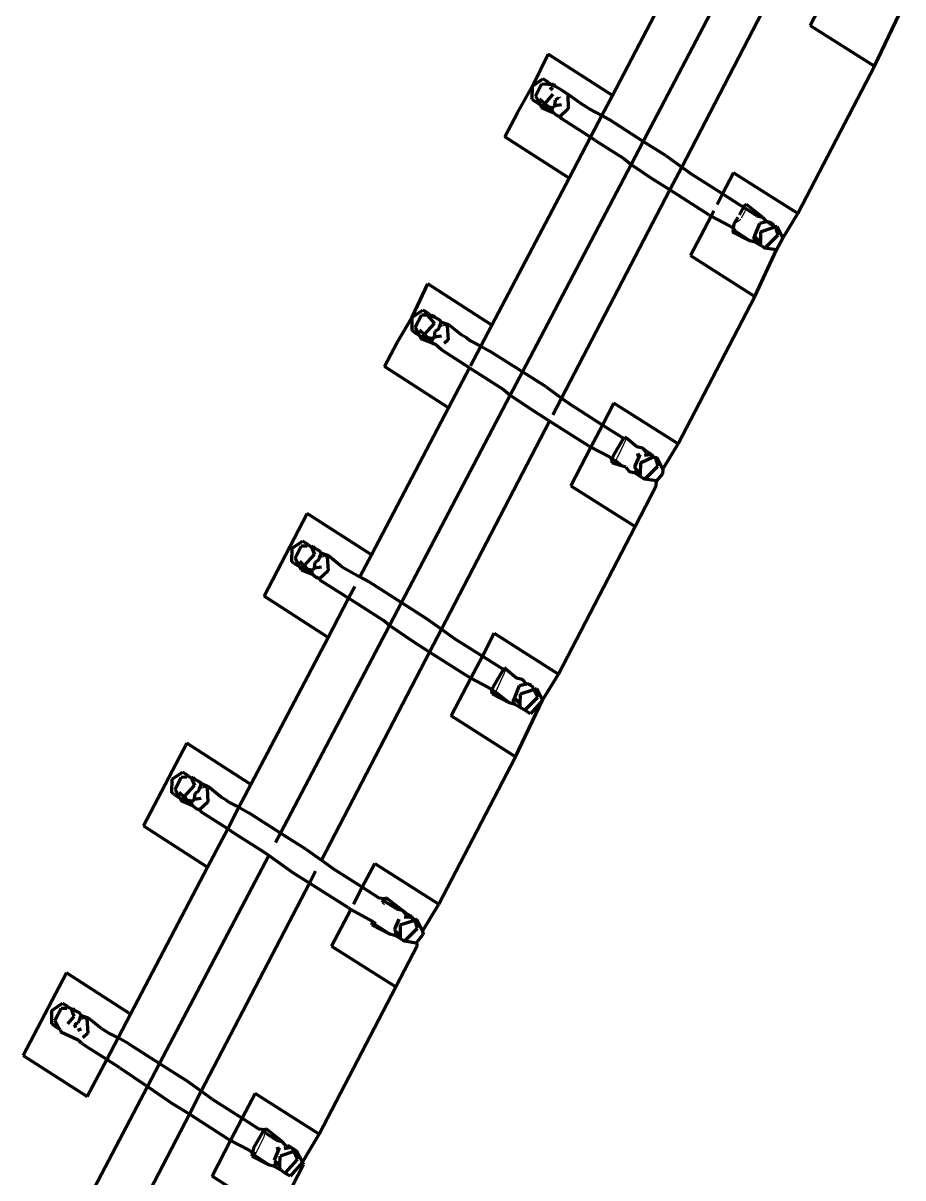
# Model space of a CAD drawing. Header units: millimetres. Extents: x 4307 to 31003, y 2809 to 20009.
# Drawn here: x 14019.49 to 14036.96, y 9675.46 to 9698.39 of the extents above; entities that cross this region are included whole.
import ezdxf

# ---------------------------------------------------------------- set-up
doc = ezdxf.new("R2010")
doc.units = ezdxf.units.MM
doc.layers.add('ProfileEdges', color=7, linetype='Continuous')

msp = doc.modelspace()

# ---------------------------------------------------------------- linework, layer by layer
for p, q in [((14030.168, 9696.922), (14030.124, 9696.905)), ((14030.019, 9696.64), (14030.023, 9696.711)), ((14030.015, 9696.615), (14030.019, 9696.64)), ((14033.757, 9694.525), (14033.817, 9694.63)), ((14033.835, 9694.707), (14033.817, 9694.63)), ((14033.606, 9694.403), (14033.739, 9694.494)), ((14027.893, 9692.396), (14027.763, 9692.359)), ((14027.921, 9692.412), (14027.893, 9692.396)), ((14027.635, 9692.051), (14027.639, 9692.122)), ((14027.631, 9692.026), (14027.635, 9692.051)), ((14031.47, 9690.149), (14031.292, 9689.772)), ((14031.187, 9689.657), (14031.263, 9689.691)), ((14031.263, 9689.691), (14031.292, 9689.772)), ((14025.509, 9687.807), (14025.378, 9687.77)), ((14025.537, 9687.823), (14025.509, 9687.807)), ((14025.251, 9687.462), (14025.254, 9687.533)), ((14025.247, 9687.436), (14025.251, 9687.462)), ((14028.908, 9685.183), (14029.086, 9685.56)), ((14028.803, 9685.068), (14028.878, 9685.102)), ((14028.878, 9685.102), (14028.908, 9685.183)), ((14023.125, 9683.218), (14022.994, 9683.181)), ((14023.152, 9683.234), (14023.125, 9683.218)), ((14022.866, 9682.873), (14022.87, 9682.944)), ((14022.862, 9682.847), (14022.866, 9682.873)), ((14026.621, 9680.925), (14026.67, 9680.888)), ((14026.458, 9680.503), (14026.419, 9680.479)), ((14026.458, 9680.503), (14026.477, 9680.538)), ((14020.741, 9678.629), (14020.61, 9678.592)), ((14020.768, 9678.644), (14020.741, 9678.629)), ((14020.512, 9678.473), (14020.516, 9678.5)), ((14024.11, 9675.924), (14024.28, 9676.273)), ((14024.298, 9676.35), (14024.259, 9676.375)), ((14024.28, 9676.273), (14024.298, 9676.35)), ((14024.034, 9675.889), (14024.074, 9675.914)), ((14024.074, 9675.914), (14024.11, 9675.924))]:
    msp.add_line(p, q)
at = {"layer": 'ProfileEdges', "lineweight": 211}
for p, q in [((14033.965, 9700.161), (14031.805, 9696.041)), ((14032.722, 9699.874), (14031.191, 9696.954)), ((14032.568, 9695.532), (14034.715, 9699.665)), ((14035.536, 9699.146), (14035.119, 9698.344)), ((14036.393, 9697.533), (14036.959, 9698.711)), ((14035.119, 9698.344), (14036.393, 9697.533)), ((14029.604, 9697.14), (14029.919, 9697.77)), ((14031.191, 9696.954), (14029.919, 9697.77)), ((14036.393, 9697.533), (14034.873, 9694.606)), ((14029.31, 9696.608), (14029.604, 9697.14)), ((14029.598, 9696.871), (14029.604, 9697.14)), ((14029.604, 9697.14), (14029.812, 9697.28)), ((14029.663, 9696.942), (14029.786, 9697.178)), ((14029.911, 9697.168), (14029.786, 9697.178)), ((14029.855, 9697.256), (14029.812, 9697.28)), ((14029.926, 9697.209), (14029.855, 9697.256)), ((14029.926, 9697.209), (14029.911, 9697.168)), ((14029.989, 9697.162), (14029.911, 9697.168)), ((14029.926, 9697.209), (14029.989, 9697.162)), ((14030.027, 9697.182), (14029.989, 9697.162)), ((14030.055, 9697.128), (14029.989, 9697.162)), ((14030.055, 9697.128), (14030.027, 9697.182)), ((14029.663, 9696.942), (14029.763, 9696.765)), ((14030.011, 9696.977), (14029.849, 9696.794)), ((14029.953, 9697.12), (14030.001, 9697.066)), ((14030.124, 9696.905), (14030.053, 9696.857)), ((14030.176, 9697.066), (14030.055, 9697.128)), ((14030.176, 9697.066), (14030.306, 9696.978)), ((14030.306, 9696.978), (14030.317, 9696.687)), ((14030.584, 9696.779), (14030.306, 9696.978)), ((14030.982, 9696.556), (14031.191, 9696.954)), ((14029.598, 9696.871), (14029.763, 9696.765)), ((14029.748, 9696.886), (14029.849, 9696.794)), ((14029.802, 9696.74), (14029.763, 9696.765)), ((14029.763, 9696.765), (14029.786, 9696.711)), ((14029.786, 9696.711), (14029.921, 9696.729)), ((14029.786, 9696.711), (14030.015, 9696.615)), ((14029.849, 9696.794), (14029.802, 9696.74)), ((14029.849, 9696.794), (14029.921, 9696.729)), ((14029.921, 9696.729), (14030.023, 9696.711)), ((14029.921, 9696.729), (14030.015, 9696.615)), ((14030.041, 9696.746), (14030.023, 9696.711)), ((14030.053, 9696.857), (14030.041, 9696.746)), ((14030.184, 9696.765), (14030.041, 9696.746)), ((14030.317, 9696.687), (14030.147, 9696.531)), ((14030.65, 9696.742), (14030.584, 9696.779)), ((14030.733, 9696.685), (14030.65, 9696.742)), ((14030.733, 9696.685), (14030.982, 9696.556)), ((14029.31, 9696.608), (14029.059, 9696.129)), ((14030.015, 9696.615), (14030.084, 9696.56)), ((14030.084, 9696.56), (14030.147, 9696.531)), ((14030.188, 9696.488), (14030.147, 9696.531)), ((14030.757, 9696.126), (14030.188, 9696.488)), ((14030.982, 9696.556), (14030.757, 9696.126)), ((14030.982, 9696.556), (14031.13, 9696.473)), ((14031.805, 9696.041), (14031.13, 9696.473)), ((14030.331, 9695.313), (14029.059, 9696.129)), ((14030.331, 9695.313), (14030.757, 9696.126)), ((14030.846, 9696.066), (14030.757, 9696.126)), ((14030.846, 9696.066), (14031.416, 9695.702)), ((14031.805, 9696.041), (14031.565, 9695.583)), ((14032.259, 9695.752), (14031.805, 9696.041)), ((14031.565, 9695.583), (14029.405, 9691.463)), ((14031.416, 9695.702), (14031.565, 9695.583)), ((14031.565, 9695.583), (14032.013, 9695.279)), ((14032.259, 9695.752), (14032.568, 9695.532)), ((14032.331, 9695.076), (14032.568, 9695.532)), ((14032.568, 9695.532), (14032.784, 9695.375)), ((14030.331, 9695.313), (14028.8, 9692.393)), ((14032.835, 9695.342), (14032.784, 9695.375)), ((14033.38, 9694.997), (14032.835, 9695.342)), ((14033.598, 9695.417), (14033.38, 9694.997)), ((14034.873, 9694.606), (14033.598, 9695.417)), ((14030.183, 9690.943), (14032.331, 9695.076)), ((14032.331, 9695.076), (14032.013, 9695.279)), ((14033.104, 9694.584), (14032.331, 9695.076)), ((14033.273, 9694.79), (14033.38, 9694.997)), ((14033.717, 9694.782), (14033.38, 9694.997)), ((14033.206, 9694.662), (14033.151, 9694.557)), ((14033.796, 9694.732), (14033.71, 9694.583)), ((14033.796, 9694.732), (14033.717, 9694.782)), ((14033.815, 9694.765), (14033.796, 9694.732)), ((14033.835, 9694.707), (14033.796, 9694.732)), ((14033.854, 9694.787), (14033.815, 9694.765)), ((14034.059, 9694.565), (14033.835, 9694.707)), ((14034.172, 9694.537), (14033.854, 9694.787)), ((14033.151, 9694.557), (14032.744, 9693.772)), ((14033.104, 9694.584), (14033.151, 9694.557)), ((14033.151, 9694.557), (14033.503, 9694.372)), ((14033.606, 9694.403), (14033.588, 9694.318)), ((14033.68, 9694.531), (14033.606, 9694.403)), ((14034.018, 9694.164), (14034.119, 9694.412)), ((14034.059, 9694.565), (14034.172, 9694.537)), ((14034.254, 9694.446), (14034.119, 9694.412)), ((14034.172, 9694.537), (14034.254, 9694.446)), ((14034.292, 9694.443), (14034.254, 9694.446)), ((14034.292, 9694.443), (14034.362, 9694.414)), ((14034.332, 9694.405), (14034.292, 9694.443)), ((14034.292, 9694.443), (14034.305, 9694.413)), ((14034.305, 9694.413), (14034.332, 9694.405)), ((14034.389, 9694.359), (14034.332, 9694.405)), ((14034.362, 9694.414), (14034.389, 9694.359)), ((14034.575, 9694.122), (14034.873, 9694.606)), ((14033.588, 9694.318), (14033.503, 9694.372)), ((14033.572, 9694.246), (14033.611, 9694.271)), ((14033.919, 9694.066), (14033.572, 9694.246)), ((14033.611, 9694.271), (14033.588, 9694.318)), ((14033.647, 9694.28), (14033.611, 9694.271)), ((14033.919, 9694.066), (14033.611, 9694.271)), ((14033.988, 9694.106), (14034.018, 9694.164)), ((14034.046, 9694.117), (14034.018, 9694.164)), ((14034.133, 9694.247), (14034.13, 9694.031)), ((14034.133, 9694.247), (14034.402, 9694.334)), ((14034.479, 9694.18), (14034.22, 9693.922)), ((14034.402, 9694.334), (14034.389, 9694.359)), ((14034.389, 9694.359), (14034.433, 9694.33)), ((14034.461, 9694.353), (14034.402, 9694.334)), ((14034.433, 9694.33), (14034.402, 9694.334)), ((14034.433, 9694.33), (14034.461, 9694.353)), ((14034.433, 9694.33), (14034.479, 9694.18)), ((14034.575, 9694.122), (14034.461, 9694.353)), ((14034.027, 9694.039), (14033.919, 9694.066)), ((14033.988, 9694.106), (14034.027, 9694.039)), ((14034.129, 9693.977), (14034.027, 9694.039)), ((14034.13, 9694.031), (14034.046, 9694.117)), ((14034.13, 9694.031), (14034.129, 9693.977)), ((14034.157, 9693.964), (14034.129, 9693.977)), ((14034.157, 9693.964), (14034.22, 9693.922)), ((14034.452, 9693.887), (14034.22, 9693.922)), ((14034.575, 9694.122), (14034.452, 9693.887)), ((14032.744, 9693.772), (14034.018, 9692.962)), ((14034.018, 9692.962), (14034.452, 9693.887)), ((14027.22, 9692.551), (14027.528, 9693.209)), ((14028.8, 9692.393), (14027.528, 9693.209)), ((14034.018, 9692.962), (14032.498, 9690.035)), ((14026.918, 9692.047), (14027.22, 9692.551)), ((14027.214, 9692.282), (14027.22, 9692.551)), ((14027.22, 9692.551), (14027.427, 9692.69)), ((14027.402, 9692.589), (14027.279, 9692.353)), ((14027.516, 9692.59), (14027.402, 9692.589)), ((14027.47, 9692.667), (14027.427, 9692.69)), ((14027.542, 9692.62), (14027.47, 9692.667)), ((14027.47, 9692.667), (14027.516, 9692.59)), ((14027.516, 9692.59), (14027.661, 9692.427)), ((14027.605, 9692.573), (14027.516, 9692.59)), ((14027.542, 9692.62), (14027.605, 9692.573)), ((14027.643, 9692.592), (14027.605, 9692.573)), ((14027.663, 9692.553), (14027.605, 9692.573)), ((14027.663, 9692.553), (14027.643, 9692.592)), ((14027.663, 9692.553), (14027.763, 9692.498)), ((14027.363, 9692.186), (14027.279, 9692.353)), ((14027.465, 9692.205), (14027.661, 9692.427)), ((14027.763, 9692.359), (14027.734, 9692.305)), ((14027.8, 9692.451), (14027.763, 9692.498)), ((14027.763, 9692.359), (14027.8, 9692.451)), ((14027.893, 9692.396), (14027.8, 9692.451)), ((14027.8, 9692.451), (14027.921, 9692.412)), ((14027.914, 9692.38), (14027.893, 9692.396)), ((14027.921, 9692.412), (14027.914, 9692.38)), ((14027.914, 9692.38), (14027.932, 9692.098)), ((14027.944, 9692.398), (14027.921, 9692.412)), ((14028.2, 9692.19), (14027.944, 9692.398)), ((14028.581, 9691.976), (14028.8, 9692.393)), ((14027.254, 9692.252), (14027.214, 9692.282)), ((14027.254, 9692.252), (14027.363, 9692.186)), ((14027.397, 9692.12), (14027.363, 9692.186)), ((14027.363, 9692.186), (14027.417, 9692.151)), ((14027.364, 9692.297), (14027.465, 9692.205)), ((14027.538, 9692.139), (14027.397, 9692.12)), ((14027.397, 9692.12), (14027.635, 9692.051)), ((14027.631, 9692.026), (14027.397, 9692.12)), ((14027.417, 9692.151), (14027.465, 9692.205)), ((14027.465, 9692.205), (14027.538, 9692.139)), ((14027.538, 9692.139), (14027.631, 9692.026)), ((14027.639, 9692.122), (14027.538, 9692.139)), ((14027.639, 9692.122), (14027.656, 9692.156)), ((14027.669, 9692.267), (14027.656, 9692.156)), ((14027.656, 9692.156), (14027.8, 9692.176)), ((14027.734, 9692.305), (14027.669, 9692.267)), ((14027.932, 9692.098), (14027.853, 9692.025)), ((14028.293, 9692.138), (14028.2, 9692.19)), ((14028.349, 9692.096), (14028.293, 9692.138)), ((14028.349, 9692.096), (14028.581, 9691.976)), ((14026.918, 9692.047), (14026.668, 9691.568)), ((14027.631, 9692.026), (14027.674, 9692.016)), ((14027.635, 9692.051), (14027.644, 9692.001)), ((14027.801, 9691.9), (14027.674, 9692.016)), ((14028.355, 9691.545), (14027.801, 9691.9)), ((14028.581, 9691.976), (14028.376, 9691.585)), ((14028.581, 9691.976), (14028.746, 9691.884)), ((14029.405, 9691.463), (14028.746, 9691.884)), ((14027.939, 9690.752), (14026.668, 9691.568)), ((14028.355, 9691.545), (14027.939, 9690.752)), ((14028.355, 9691.545), (14029.032, 9691.113)), ((14029.405, 9691.463), (14029.164, 9691.004)), ((14029.875, 9691.163), (14029.405, 9691.463)), ((14029.164, 9691.004), (14027.004, 9686.884)), ((14029.032, 9691.113), (14029.164, 9691.004)), ((14029.164, 9691.004), (14029.628, 9690.69)), ((14029.875, 9691.163), (14030.183, 9690.943)), ((14030.01, 9690.608), (14030.183, 9690.943)), ((14030.183, 9690.943), (14030.4, 9690.786)), ((14027.939, 9690.752), (14026.408, 9687.832)), ((14030.451, 9690.753), (14030.4, 9690.786)), ((14030.995, 9690.407), (14030.451, 9690.753)), ((14031.223, 9690.845), (14030.995, 9690.407)), ((14032.498, 9690.035), (14031.223, 9690.845)), ((14027.799, 9686.354), (14029.946, 9690.487)), ((14029.946, 9690.487), (14029.628, 9690.69)), ((14030.72, 9689.994), (14029.946, 9690.487)), ((14030.995, 9690.407), (14030.767, 9689.968)), ((14031.333, 9690.193), (14030.995, 9690.407)), ((14031.222, 9689.814), (14031.412, 9690.143)), ((14031.412, 9690.143), (14031.333, 9690.193)), ((14031.412, 9690.143), (14031.431, 9690.175)), ((14031.47, 9690.149), (14031.412, 9690.143)), ((14031.431, 9690.175), (14031.47, 9690.149)), ((14031.675, 9689.976), (14031.47, 9690.149)), ((14032.191, 9689.533), (14032.498, 9690.035)), ((14030.767, 9689.968), (14030.369, 9689.201)), ((14030.72, 9689.994), (14030.767, 9689.968)), ((14030.767, 9689.968), (14031.119, 9689.783)), ((14031.182, 9689.736), (14031.222, 9689.814)), ((14031.735, 9689.822), (14031.634, 9689.575)), ((14031.735, 9689.822), (14031.673, 9689.801)), ((14031.788, 9689.948), (14031.675, 9689.976)), ((14031.902, 9689.864), (14031.788, 9689.948)), ((14031.788, 9689.948), (14031.869, 9689.857)), ((14031.948, 9689.816), (14031.826, 9689.803)), ((14031.902, 9689.864), (14031.869, 9689.857)), ((14031.902, 9689.864), (14031.977, 9689.825)), ((14031.977, 9689.825), (14031.948, 9689.816)), ((14032.002, 9689.776), (14031.948, 9689.816)), ((14031.977, 9689.825), (14032.002, 9689.776)), ((14031.182, 9689.736), (14031.119, 9689.783)), ((14031.187, 9689.657), (14031.182, 9689.736)), ((14031.263, 9689.691), (14031.182, 9689.736)), ((14031.371, 9689.597), (14031.187, 9689.657)), ((14031.371, 9689.597), (14031.263, 9689.691)), ((14031.462, 9689.568), (14031.371, 9689.597)), ((14031.462, 9689.568), (14031.534, 9689.477)), ((14031.662, 9689.528), (14031.634, 9689.575)), ((14031.749, 9689.658), (14031.745, 9689.441)), ((14031.749, 9689.658), (14032.002, 9689.776)), ((14031.836, 9689.333), (14032.095, 9689.591)), ((14032.049, 9689.741), (14032.002, 9689.776)), ((14032.002, 9689.776), (14032.077, 9689.764)), ((14032.049, 9689.741), (14032.095, 9689.591)), ((14032.191, 9689.533), (14032.077, 9689.764)), ((14031.642, 9689.45), (14031.534, 9689.477)), ((14031.662, 9689.528), (14031.642, 9689.45)), ((14031.744, 9689.387), (14031.642, 9689.45)), ((14031.745, 9689.441), (14031.662, 9689.528)), ((14031.745, 9689.441), (14031.744, 9689.387)), ((14031.773, 9689.375), (14031.744, 9689.387)), ((14031.773, 9689.375), (14031.836, 9689.333)), ((14031.799, 9689.35), (14031.836, 9689.333)), ((14032.188, 9689.439), (14032.068, 9689.298)), ((14032.191, 9689.533), (14032.188, 9689.439)), ((14030.369, 9689.201), (14031.643, 9688.39)), ((14031.643, 9688.39), (14032.063, 9689.197)), ((14032.068, 9689.298), (14031.836, 9689.333)), ((14032.063, 9689.197), (14032.068, 9689.298)), ((14025.136, 9688.648), (14024.276, 9687.007)), ((14026.408, 9687.832), (14025.136, 9688.648)), ((14031.643, 9688.39), (14030.123, 9685.463)), ((14024.83, 9687.693), (14024.835, 9687.962)), ((14024.835, 9687.962), (14025.043, 9688.101)), ((14024.894, 9687.763), (14025.017, 9687.999)), ((14025.132, 9688.001), (14025.017, 9687.999)), ((14025.086, 9688.078), (14025.043, 9688.101)), ((14025.158, 9688.03), (14025.086, 9688.078)), ((14025.158, 9688.03), (14025.132, 9688.001)), ((14025.158, 9688.03), (14025.221, 9687.983)), ((14025.221, 9687.983), (14025.259, 9688.003)), ((14025.279, 9687.964), (14025.221, 9687.983)), ((14025.221, 9687.983), (14025.277, 9687.837)), ((14025.279, 9687.964), (14025.259, 9688.003)), ((14025.279, 9687.964), (14025.379, 9687.909)), ((14024.894, 9687.763), (14024.979, 9687.597)), ((14025.076, 9687.61), (14025.277, 9687.837)), ((14025.378, 9687.77), (14025.35, 9687.716)), ((14025.378, 9687.77), (14025.416, 9687.861)), ((14025.416, 9687.861), (14025.379, 9687.909)), ((14025.416, 9687.861), (14025.537, 9687.823)), ((14025.416, 9687.861), (14025.509, 9687.807)), ((14025.509, 9687.807), (14025.529, 9687.791)), ((14025.537, 9687.823), (14025.529, 9687.791)), ((14025.529, 9687.791), (14025.548, 9687.509)), ((14025.559, 9687.808), (14025.537, 9687.823)), ((14025.815, 9687.601), (14025.559, 9687.808)), ((14026.18, 9687.396), (14026.408, 9687.832)), ((14024.869, 9687.663), (14024.83, 9687.693)), ((14024.869, 9687.663), (14024.979, 9687.597)), ((14024.979, 9687.707), (14025.076, 9687.61)), ((14024.979, 9687.597), (14025.012, 9687.53)), ((14024.979, 9687.597), (14025.033, 9687.562)), ((14025.012, 9687.53), (14025.137, 9687.548)), ((14025.012, 9687.53), (14025.247, 9687.436)), ((14025.033, 9687.562), (14025.076, 9687.61)), ((14025.076, 9687.61), (14025.137, 9687.548)), ((14025.137, 9687.548), (14025.247, 9687.436)), ((14025.137, 9687.548), (14025.254, 9687.533)), ((14025.272, 9687.567), (14025.254, 9687.533)), ((14025.284, 9687.678), (14025.272, 9687.567)), ((14025.415, 9687.587), (14025.272, 9687.567)), ((14025.35, 9687.716), (14025.284, 9687.678)), ((14025.548, 9687.509), (14025.379, 9687.352)), ((14025.815, 9687.601), (14026.18, 9687.396)), ((14025.247, 9687.436), (14025.316, 9687.381)), ((14025.379, 9687.352), (14025.316, 9687.381)), ((14025.419, 9687.31), (14025.379, 9687.352)), ((14025.956, 9686.969), (14025.419, 9687.31)), ((14026.18, 9687.396), (14026.361, 9687.295)), ((14026.361, 9687.295), (14027.004, 9686.884)), ((14025.956, 9686.969), (14026.079, 9687.204)), ((14025.548, 9686.191), (14024.276, 9687.007)), ((14025.548, 9686.191), (14025.956, 9686.969)), ((14026.078, 9686.888), (14025.956, 9686.969)), ((14026.648, 9686.523), (14026.078, 9686.888)), ((14027.004, 9686.884), (14026.764, 9686.426)), ((14027.004, 9686.884), (14027.49, 9686.573)), ((14026.764, 9686.426), (14024.603, 9682.305)), ((14026.764, 9686.426), (14026.648, 9686.523)), ((14027.244, 9686.1), (14026.764, 9686.426)), ((14027.49, 9686.573), (14027.799, 9686.354)), ((14027.562, 9685.898), (14027.799, 9686.354)), ((14027.799, 9686.354), (14028.016, 9686.197)), ((14025.548, 9686.191), (14024.017, 9683.271)), ((14028.016, 9686.197), (14028.067, 9686.163)), ((14028.067, 9686.163), (14028.611, 9685.818)), ((14028.848, 9686.274), (14028.611, 9685.818)), ((14028.848, 9686.274), (14030.123, 9685.463)), ((14025.415, 9681.765), (14027.562, 9685.898)), ((14027.562, 9685.898), (14027.244, 9686.1)), ((14028.335, 9685.405), (14027.562, 9685.898)), ((14028.611, 9685.818), (14028.383, 9685.379)), ((14028.611, 9685.818), (14028.949, 9685.604)), ((14028.838, 9685.225), (14029.028, 9685.553)), ((14028.949, 9685.604), (14029.028, 9685.553)), ((14029.028, 9685.553), (14029.047, 9685.586)), ((14029.028, 9685.553), (14029.086, 9685.56)), ((14029.086, 9685.56), (14029.047, 9685.586)), ((14029.086, 9685.56), (14029.291, 9685.387)), ((14029.806, 9684.944), (14030.123, 9685.463)), ((14028.383, 9685.379), (14027.994, 9684.63)), ((14028.383, 9685.379), (14028.335, 9685.405)), ((14028.735, 9685.193), (14028.383, 9685.379)), ((14028.798, 9685.147), (14028.838, 9685.225)), ((14029.25, 9684.986), (14029.351, 9685.233)), ((14029.291, 9685.387), (14029.403, 9685.359)), ((14029.351, 9685.233), (14029.485, 9685.268)), ((14029.485, 9685.268), (14029.403, 9685.359)), ((14029.524, 9685.264), (14029.485, 9685.268)), ((14029.593, 9685.235), (14029.524, 9685.264)), ((14029.558, 9685.235), (14029.524, 9685.264)), ((14029.593, 9685.235), (14029.558, 9685.235)), ((14029.593, 9685.235), (14029.633, 9685.156)), ((14028.798, 9685.147), (14028.735, 9685.193)), ((14028.803, 9685.068), (14028.798, 9685.147)), ((14028.878, 9685.102), (14028.798, 9685.147)), ((14029.15, 9684.888), (14028.803, 9685.068)), ((14028.878, 9685.102), (14029.15, 9684.888)), ((14029.219, 9684.928), (14029.25, 9684.986)), ((14029.25, 9684.986), (14029.361, 9684.873)), ((14029.361, 9684.873), (14029.365, 9685.069)), ((14029.365, 9685.069), (14029.633, 9685.156)), ((14029.452, 9684.743), (14029.711, 9685.002)), ((14029.633, 9685.156), (14029.692, 9685.175)), ((14029.633, 9685.156), (14029.711, 9685.002)), ((14029.692, 9685.175), (14029.806, 9684.944)), ((14029.258, 9684.86), (14029.15, 9684.888)), ((14029.258, 9684.86), (14029.219, 9684.928)), ((14029.36, 9684.798), (14029.258, 9684.86)), ((14029.268, 9683.819), (14029.806, 9684.944)), ((14029.36, 9684.798), (14029.361, 9684.873)), ((14029.36, 9684.798), (14029.388, 9684.786)), ((14029.452, 9684.743), (14029.388, 9684.786)), ((14029.806, 9684.944), (14029.564, 9684.669)), ((14029.268, 9683.819), (14027.994, 9684.63)), ((14029.564, 9684.669), (14029.452, 9684.743)), ((14022.745, 9684.087), (14021.885, 9682.447)), ((14024.017, 9683.271), (14022.745, 9684.087)), ((14027.748, 9680.892), (14029.268, 9683.819)), ((14022.445, 9683.104), (14022.451, 9683.372)), ((14022.451, 9683.372), (14022.659, 9683.512)), ((14022.51, 9683.174), (14022.633, 9683.41)), ((14022.747, 9683.412), (14022.633, 9683.41)), ((14022.702, 9683.489), (14022.659, 9683.512)), ((14022.773, 9683.441), (14022.702, 9683.489)), ((14022.773, 9683.441), (14022.747, 9683.412)), ((14022.773, 9683.441), (14022.837, 9683.394)), ((14022.875, 9683.414), (14022.837, 9683.394)), ((14022.895, 9683.375), (14022.837, 9683.394)), ((14022.837, 9683.394), (14022.893, 9683.248)), ((14022.895, 9683.375), (14022.875, 9683.414)), ((14022.895, 9683.375), (14022.995, 9683.32)), ((14022.51, 9683.174), (14022.601, 9683.004)), ((14022.691, 9683.021), (14022.893, 9683.248)), ((14022.994, 9683.181), (14022.966, 9683.127)), ((14022.994, 9683.181), (14023.032, 9683.272)), ((14023.032, 9683.272), (14022.995, 9683.32)), ((14022.995, 9683.32), (14023.023, 9683.298)), ((14023.023, 9683.298), (14023.152, 9683.234)), ((14023.023, 9683.298), (14023.125, 9683.218)), ((14023.125, 9683.218), (14023.145, 9683.202)), ((14023.152, 9683.234), (14023.145, 9683.202)), ((14023.145, 9683.202), (14023.164, 9682.92)), ((14023.175, 9683.219), (14023.152, 9683.234)), ((14023.431, 9683.012), (14023.175, 9683.219)), ((14023.779, 9682.817), (14024.017, 9683.271)), ((14022.485, 9683.074), (14022.445, 9683.104)), ((14022.485, 9683.074), (14022.601, 9683.004)), ((14022.595, 9683.118), (14022.691, 9683.021)), ((14022.601, 9683.004), (14022.633, 9682.943)), ((14022.649, 9682.973), (14022.601, 9683.004)), ((14022.633, 9682.943), (14022.751, 9682.96)), ((14022.862, 9682.847), (14022.633, 9682.943)), ((14022.649, 9682.973), (14022.691, 9683.021)), ((14022.691, 9683.021), (14022.751, 9682.96)), ((14022.751, 9682.96), (14022.862, 9682.847)), ((14022.751, 9682.96), (14022.87, 9682.944)), ((14022.87, 9682.944), (14022.888, 9682.978)), ((14022.9, 9683.089), (14022.888, 9682.978)), ((14022.888, 9682.978), (14023.031, 9682.998)), ((14022.966, 9683.127), (14022.9, 9683.089)), ((14023.164, 9682.92), (14022.994, 9682.763)), ((14023.524, 9682.96), (14023.431, 9683.012)), ((14023.58, 9682.918), (14023.524, 9682.96)), ((14023.58, 9682.918), (14023.779, 9682.817)), ((14022.862, 9682.847), (14022.931, 9682.792)), ((14022.931, 9682.792), (14022.994, 9682.763)), ((14022.994, 9682.763), (14023.035, 9682.72)), ((14023.556, 9682.391), (14023.035, 9682.72)), ((14023.556, 9682.391), (14023.779, 9682.817)), ((14023.779, 9682.817), (14023.977, 9682.705)), ((14024.603, 9682.305), (14023.977, 9682.705)), ((14021.885, 9682.447), (14023.157, 9681.63)), ((14023.157, 9681.63), (14023.556, 9682.391)), ((14023.693, 9682.298), (14023.556, 9682.391)), ((14024.263, 9681.934), (14023.693, 9682.298)), ((14024.603, 9682.305), (14024.506, 9682.12)), ((14025.106, 9681.984), (14024.603, 9682.305)), ((14024.369, 9681.859), (14022.203, 9677.727)), ((14024.369, 9681.859), (14024.263, 9681.934)), ((14024.86, 9681.511), (14024.369, 9681.859)), ((14025.106, 9681.984), (14025.415, 9681.765)), ((14025.415, 9681.765), (14025.682, 9681.574)), ((14023.157, 9681.63), (14021.626, 9678.71)), ((14025.178, 9681.309), (14025.301, 9681.545)), ((14026.227, 9681.229), (14025.682, 9681.574)), ((14026.473, 9681.703), (14026.227, 9681.229)), ((14026.473, 9681.703), (14027.748, 9680.892)), ((14023.03, 9677.175), (14025.178, 9681.309)), ((14025.178, 9681.309), (14024.86, 9681.511)), ((14025.951, 9680.816), (14025.178, 9681.309)), ((14026.053, 9680.894), (14026.227, 9681.229)), ((14026.564, 9681.014), (14026.227, 9681.229)), ((14026.662, 9680.997), (14026.564, 9681.014)), ((14026.621, 9680.925), (14026.662, 9680.997)), ((14026.662, 9680.997), (14026.701, 9681.02)), ((14026.682, 9680.939), (14026.662, 9680.997)), ((14026.907, 9680.797), (14026.682, 9680.939)), ((14027.019, 9680.77), (14026.701, 9681.02)), ((14027.422, 9680.355), (14027.748, 9680.892)), ((14025.998, 9680.789), (14025.619, 9680.058)), ((14025.951, 9680.816), (14025.998, 9680.789)), ((14025.998, 9680.789), (14026.434, 9680.547)), ((14026.907, 9680.797), (14027.019, 9680.77)), ((14027.134, 9680.686), (14027.019, 9680.77)), ((14027.019, 9680.77), (14027.101, 9680.679)), ((14027.179, 9680.637), (14027.057, 9680.624)), ((14027.101, 9680.679), (14027.134, 9680.686)), ((14027.209, 9680.646), (14027.134, 9680.686)), ((14027.179, 9680.637), (14027.134, 9680.686)), ((14027.209, 9680.646), (14027.179, 9680.637)), ((14027.233, 9680.598), (14027.179, 9680.637)), ((14027.233, 9680.598), (14027.209, 9680.646)), ((14026.419, 9680.479), (14026.434, 9680.547)), ((14026.772, 9680.297), (14026.419, 9680.479)), ((14026.458, 9680.503), (14026.434, 9680.547)), ((14026.434, 9680.547), (14026.494, 9680.513)), ((14026.772, 9680.297), (14026.458, 9680.503)), ((14026.954, 9680.595), (14026.865, 9680.397)), ((14026.893, 9680.349), (14026.865, 9680.397)), ((14026.98, 9680.48), (14026.977, 9680.263)), ((14026.98, 9680.48), (14027.249, 9680.566)), ((14027.068, 9680.154), (14027.326, 9680.413)), ((14027.249, 9680.566), (14027.233, 9680.598)), ((14027.28, 9680.563), (14027.233, 9680.598)), ((14027.233, 9680.598), (14027.308, 9680.586)), ((14027.308, 9680.586), (14027.249, 9680.566)), ((14027.28, 9680.563), (14027.249, 9680.566)), ((14027.28, 9680.563), (14027.308, 9680.586)), ((14027.326, 9680.413), (14027.28, 9680.563)), ((14027.422, 9680.355), (14027.308, 9680.586)), ((14026.874, 9680.271), (14026.772, 9680.297)), ((14026.893, 9680.349), (14026.874, 9680.271)), ((14026.976, 9680.209), (14026.874, 9680.271)), ((14026.977, 9680.263), (14026.893, 9680.349)), ((14026.977, 9680.263), (14026.976, 9680.209)), ((14027.004, 9680.196), (14026.976, 9680.209)), ((14027.004, 9680.196), (14027.068, 9680.154)), ((14027.068, 9680.154), (14027.03, 9680.172)), ((14027.438, 9680.297), (14027.299, 9680.119)), ((14027.422, 9680.355), (14027.438, 9680.297)), ((14025.619, 9680.058), (14026.893, 9679.248)), ((14026.893, 9679.248), (14027.323, 9680.075)), ((14027.299, 9680.119), (14027.068, 9680.154)), ((14027.299, 9680.119), (14027.323, 9680.075)), ((14020.354, 9679.526), (14019.494, 9677.886)), ((14021.626, 9678.71), (14020.354, 9679.526)), ((14025.373, 9676.321), (14026.893, 9679.248)), ((14020.061, 9678.514), (14020.067, 9678.783)), ((14020.067, 9678.783), (14020.275, 9678.923)), ((14020.126, 9678.585), (14020.249, 9678.821)), ((14020.363, 9678.823), (14020.249, 9678.821)), ((14020.275, 9678.923), (14020.317, 9678.9)), ((14020.389, 9678.852), (14020.317, 9678.9)), ((14020.389, 9678.852), (14020.363, 9678.823)), ((14020.389, 9678.852), (14020.452, 9678.805)), ((14020.452, 9678.805), (14020.49, 9678.825)), ((14020.508, 9678.659), (14020.452, 9678.805)), ((14020.51, 9678.785), (14020.49, 9678.825)), ((14020.51, 9678.785), (14020.61, 9678.731)), ((14020.126, 9678.585), (14020.21, 9678.418)), ((14020.382, 9678.516), (14020.508, 9678.659)), ((14020.61, 9678.592), (14020.581, 9678.537)), ((14020.647, 9678.683), (14020.61, 9678.731)), ((14020.61, 9678.592), (14020.647, 9678.683)), ((14020.647, 9678.683), (14020.768, 9678.644)), ((14020.647, 9678.683), (14020.741, 9678.629)), ((14020.741, 9678.629), (14020.761, 9678.613)), ((14020.768, 9678.644), (14020.761, 9678.613)), ((14020.761, 9678.613), (14020.779, 9678.33)), ((14020.791, 9678.63), (14020.768, 9678.644)), ((14021.047, 9678.423), (14020.791, 9678.63)), ((14021.378, 9678.237), (14021.626, 9678.71)), ((14020.101, 9678.484), (14020.061, 9678.514)), ((14020.101, 9678.484), (14020.21, 9678.418)), ((14020.21, 9678.418), (14020.234, 9678.403)), ((14020.234, 9678.403), (14020.244, 9678.352)), ((14020.587, 9678.188), (14020.244, 9678.352)), ((14020.581, 9678.537), (14020.516, 9678.5)), ((14020.516, 9678.5), (14020.532, 9678.444)), ((14020.647, 9678.408), (14020.574, 9678.384)), ((14020.779, 9678.33), (14020.678, 9678.236)), ((14021.047, 9678.423), (14021.139, 9678.371)), ((14021.139, 9678.371), (14021.196, 9678.329)), ((14021.378, 9678.237), (14021.196, 9678.329)), ((14020.61, 9678.174), (14020.587, 9678.188)), ((14020.651, 9678.131), (14020.61, 9678.174)), ((14020.651, 9678.131), (14020.834, 9678.013)), ((14021.153, 9677.809), (14021.378, 9678.237)), ((14021.593, 9678.116), (14021.378, 9678.237)), ((14021.593, 9678.116), (14022.203, 9677.727)), ((14019.494, 9677.886), (14020.766, 9677.07)), ((14021.153, 9677.809), (14020.834, 9678.013)), ((14020.766, 9677.07), (14021.153, 9677.809)), ((14021.416, 9677.641), (14021.153, 9677.809)), ((14021.416, 9677.641), (14021.963, 9677.27)), ((14022.203, 9677.727), (14021.963, 9677.27)), ((14022.203, 9677.727), (14022.722, 9677.395)), ((14021.963, 9677.27), (14019.802, 9673.148)), ((14021.963, 9677.27), (14022.475, 9676.922)), ((14023.03, 9677.175), (14022.722, 9677.395)), ((14022.794, 9676.719), (14023.03, 9677.175)), ((14023.247, 9677.019), (14023.03, 9677.175)), ((14023.247, 9677.019), (14023.298, 9676.985)), ((14023.298, 9676.985), (14023.843, 9676.64)), ((14024.098, 9677.131), (14023.843, 9676.64)), ((14025.373, 9676.321), (14024.098, 9677.131)), ((14020.646, 9672.586), (14022.794, 9676.719)), ((14022.794, 9676.719), (14022.475, 9676.922)), ((14023.567, 9676.227), (14022.794, 9676.719)), ((14023.614, 9676.2), (14023.843, 9676.64)), ((14023.843, 9676.64), (14024.18, 9676.425)), ((14024.069, 9676.046), (14024.259, 9676.375)), ((14024.278, 9676.408), (14024.18, 9676.425)), ((14024.259, 9676.375), (14024.278, 9676.408)), ((14024.317, 9676.431), (14024.278, 9676.408)), ((14024.298, 9676.35), (14024.278, 9676.408)), ((14024.522, 9676.208), (14024.298, 9676.35)), ((14024.635, 9676.18), (14024.317, 9676.431)), ((14025.038, 9675.765), (14025.373, 9676.321)), ((14023.614, 9676.2), (14023.244, 9675.487)), ((14023.567, 9676.227), (14023.614, 9676.2)), ((14023.614, 9676.2), (14023.966, 9676.015)), ((14024.069, 9676.046), (14024.049, 9675.955)), ((14024.481, 9675.807), (14024.582, 9676.055)), ((14024.52, 9676.033), (14024.582, 9676.055)), ((14024.522, 9676.208), (14024.635, 9676.18)), ((14024.717, 9676.089), (14024.635, 9676.18)), ((14024.824, 9676.057), (14024.673, 9676.035)), ((14024.717, 9676.089), (14024.75, 9676.097)), ((14024.75, 9676.097), (14024.824, 9676.057)), ((14024.824, 9676.057), (14024.865, 9675.977)), ((14024.824, 9676.057), (14024.924, 9675.996)), ((14024.049, 9675.955), (14023.966, 9676.015)), ((14024.049, 9675.955), (14024.034, 9675.889)), ((14024.034, 9675.889), (14024.388, 9675.708)), ((14024.11, 9675.924), (14024.049, 9675.955)), ((14024.049, 9675.955), (14024.074, 9675.914)), ((14024.074, 9675.914), (14024.388, 9675.708)), ((14024.481, 9675.807), (14024.513, 9675.775)), ((14024.593, 9675.695), (14024.596, 9675.89)), ((14024.865, 9675.977), (14024.596, 9675.89)), ((14024.698, 9675.55), (14024.942, 9675.824)), ((14024.924, 9675.996), (14024.865, 9675.977)), ((14024.865, 9675.977), (14024.942, 9675.824)), ((14024.924, 9675.996), (14025.038, 9675.765)), ((14024.49, 9675.682), (14024.388, 9675.708)), ((14024.49, 9675.682), (14024.513, 9675.775)), ((14024.49, 9675.682), (14024.592, 9675.62)), ((14024.513, 9675.775), (14024.593, 9675.695)), ((14024.518, 9674.676), (14025.063, 9675.725)), ((14024.592, 9675.62), (14024.593, 9675.695)), ((14024.62, 9675.607), (14024.592, 9675.62)), ((14024.646, 9675.582), (14024.62, 9675.607)), ((14024.698, 9675.55), (14024.646, 9675.582)), ((14025.038, 9675.765), (14024.796, 9675.491)), ((14025.063, 9675.725), (14025.038, 9675.765)), ((14024.518, 9674.676), (14023.244, 9675.487)), ((14024.796, 9675.491), (14024.698, 9675.55))]:
    msp.add_line(p, q, dxfattribs=at)

doc.saveas('drawing.dxf')
